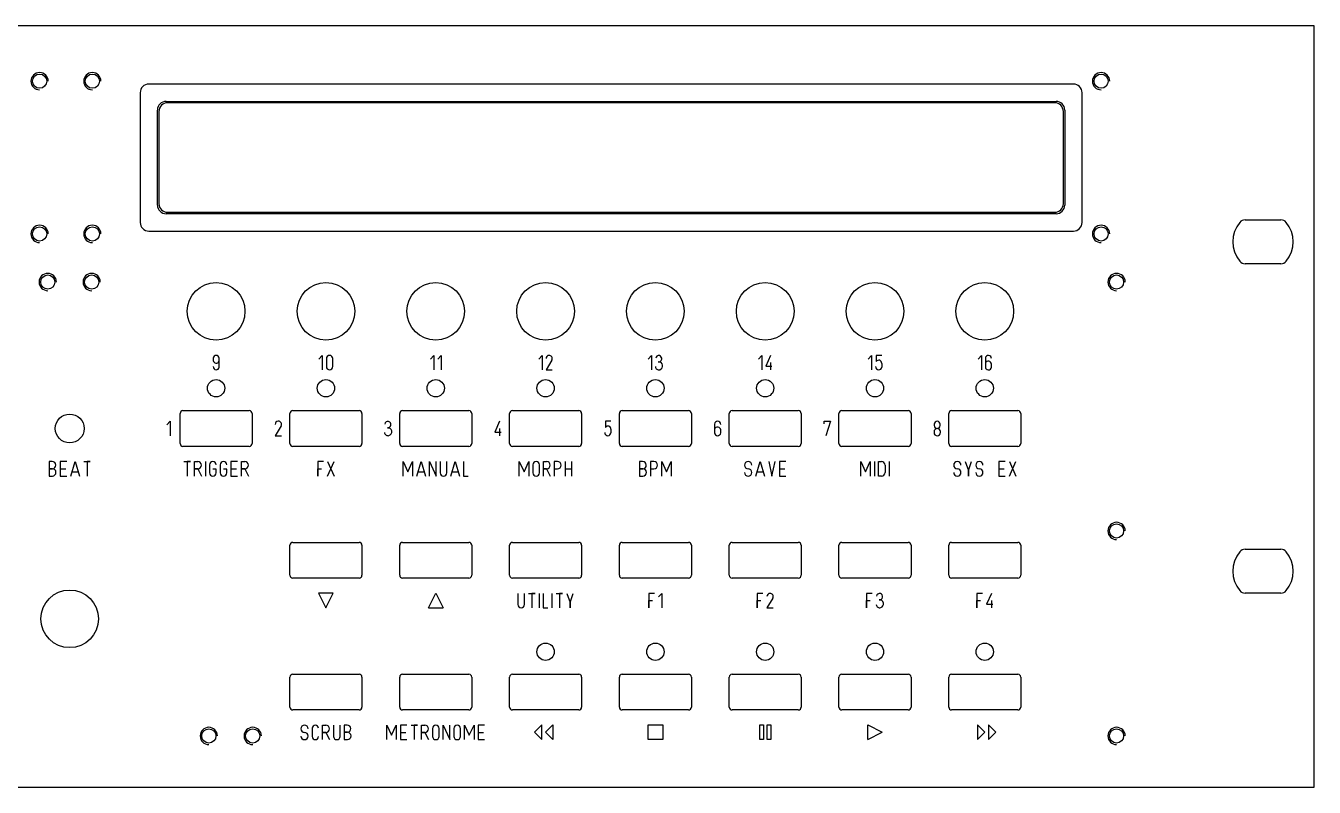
# Model space of a CAD drawing. Extents: x 0 to 483, y 0 to 132.
# Drawn here: x 259.1 to 482.6, y 0 to 132.1 of the extents above; entities that cross this region are included whole.
import ezdxf

# ---------------------------------------------------------------- set-up
doc = ezdxf.new("R2010")
doc.units = 0
doc.layers.add('Gravur', color=7, linetype='CONTINUOUS')
doc.layers.add('Kontur', color=7, linetype='CONTINUOUS')

msp = doc.modelspace()

# ---------------------------------------------------------------- linework, layer by layer
at = {"layer": 'Gravur', "color": 255, "linetype": 'CONTINUOUS'}
for p, q in [((291.596, 74.402), (291.596, 74.024)), ((292.604, 72.89), (292.604, 74.402)), ((309.943, 74.276), (310.51, 74.906)), ((310.51, 74.906), (310.51, 72.386)), ((311.224, 74.339), (311.224, 72.953)), ((312.358, 72.953), (312.358, 74.339)), ((329.287, 74.276), (329.854, 74.906)), ((329.854, 74.906), (329.854, 72.386)), ((330.547, 74.276), (331.114, 74.906)), ((331.114, 74.906), (331.114, 72.386)), ((348.081, 74.276), (348.648, 74.906)), ((348.648, 74.906), (348.648, 72.386)), ((350.349, 74.087), (349.341, 72.386)), ((367.034, 74.276), (367.601, 74.906)), ((367.601, 74.906), (367.601, 72.386)), ((386.185, 74.276), (386.752, 74.906)), ((386.752, 74.906), (386.752, 72.386)), ((388.264, 74.906), (387.445, 73.016)), ((405.234, 74.276), (405.801, 74.906)), ((405.801, 74.906), (405.801, 72.386)), ((407.565, 74.906), (406.62, 74.906)), ((406.62, 74.906), (406.62, 73.835)), ((424.285, 74.276), (424.852, 74.906)), ((424.852, 74.906), (424.852, 72.386)), ((425.545, 74.402), (425.545, 72.89)), ((349.341, 72.386), (350.412, 72.386)), ((387.445, 73.016), (388.516, 73.016)), ((388.264, 73.646), (388.264, 72.386)), ((407.565, 73.52), (407.565, 72.89)), ((426.616, 72.89), (426.616, 73.394)), ((263.13, 56.491), (263.13, 53.971)), ((263.655, 56.491), (263.13, 56.491)), ((266.196, 56.491), (265.062, 56.491)), ((265.062, 56.491), (265.062, 53.971)), ((266.91, 53.971), (267.666, 56.491)), ((267.666, 56.491), (268.422, 53.971)), ((269.136, 56.491), (270.27, 56.491)), ((270.27, 56.491), (269.703, 56.491)), ((269.703, 56.491), (269.703, 53.971)), ((286.514, 56.491), (287.648, 56.491)), ((287.648, 56.491), (287.081, 56.491)), ((287.081, 56.491), (287.081, 53.971)), ((288.341, 53.971), (288.341, 56.491)), ((288.341, 56.491), (288.908, 56.491)), ((290.252, 56.491), (290.252, 53.971)), ((290.966, 55.924), (290.966, 54.538)), ((292.814, 55.924), (292.814, 54.538)), ((295.796, 56.491), (294.662, 56.491)), ((294.662, 56.491), (294.662, 53.971)), ((296.489, 53.971), (296.489, 56.491)), ((296.489, 56.491), (297.056, 56.491)), ((310.73, 56.491), (309.722, 56.491)), ((309.722, 56.491), (309.722, 53.971)), ((311.444, 56.491), (312.578, 53.971)), ((311.444, 53.971), (312.578, 56.491)), ((324.551, 53.971), (324.551, 56.491)), ((324.551, 56.491), (325.37, 54.727)), ((325.37, 54.727), (326.189, 56.491)), ((326.189, 56.491), (326.189, 53.971)), ((326.903, 53.971), (327.659, 56.491)), ((327.659, 56.491), (328.415, 53.971)), ((329.129, 53.971), (329.129, 56.491)), ((329.129, 56.491), (330.263, 53.971)), ((330.263, 53.971), (330.263, 56.491)), ((330.977, 56.491), (330.977, 54.538)), ((332.111, 54.538), (332.111, 56.491)), ((332.825, 53.971), (333.581, 56.491)), ((333.581, 56.491), (334.337, 53.971)), ((335.03, 56.491), (335.03, 53.971)), ((344.693, 53.971), (344.693, 56.491)), ((344.693, 56.491), (345.512, 54.727)), ((345.512, 54.727), (346.331, 56.491)), ((346.331, 56.491), (346.331, 53.971)), ((347.045, 55.924), (347.045, 54.538)), ((348.179, 54.538), (348.179, 55.924)), ((348.872, 53.971), (348.872, 56.491)), ((348.872, 56.491), (349.439, 56.491)), ((351.329, 56.491), (350.762, 56.491)), ((350.762, 56.491), (350.762, 53.971)), ((352.673, 56.491), (352.673, 53.971)), ((353.807, 53.971), (353.807, 56.491)), ((365.57, 56.491), (365.57, 53.971)), ((366.095, 56.491), (365.57, 56.491)), ((368.048, 56.491), (367.481, 56.491)), ((367.481, 56.491), (367.481, 53.971)), ((369.392, 53.971), (369.392, 56.491)), ((369.392, 56.491), (370.211, 54.727)), ((370.211, 54.727), (371.03, 56.491)), ((371.03, 56.491), (371.03, 53.971)), ((385.733, 53.971), (386.489, 56.491)), ((386.489, 56.491), (387.245, 53.971)), ((387.959, 56.491), (388.526, 53.971)), ((388.526, 53.971), (389.093, 56.491)), ((390.941, 56.491), (389.807, 56.491)), ((389.807, 56.491), (389.807, 53.971)), ((403.943, 53.971), (403.943, 56.491)), ((403.943, 56.491), (404.762, 54.727)), ((404.762, 54.727), (405.581, 56.491)), ((405.581, 56.491), (405.581, 53.971)), ((406.295, 56.491), (406.295, 53.971)), ((407.009, 53.971), (407.009, 56.491)), ((407.009, 56.491), (407.513, 56.491)), ((408.857, 56.491), (408.857, 53.971)), ((422.027, 56.491), (422.594, 54.916)), ((422.594, 54.916), (423.161, 56.491)), ((428.999, 56.491), (427.865, 56.491)), ((427.865, 56.491), (427.865, 53.971)), ((429.713, 56.491), (430.847, 53.971)), ((429.713, 53.971), (430.847, 56.491)), ((263.697, 55.252), (263.13, 55.252)), ((263.13, 55.252), (263.697, 55.252)), ((263.13, 53.971), (263.697, 53.971)), ((265.062, 55.231), (266.007, 55.231)), ((265.062, 53.971), (266.196, 53.971)), ((267.162, 54.727), (268.17, 54.727)), ((288.908, 55.231), (288.341, 55.231)), ((288.341, 55.231), (288.908, 55.231)), ((288.908, 55.231), (289.538, 53.971)), ((292.1, 55.168), (291.533, 55.168)), ((292.1, 54.538), (292.1, 55.168)), ((293.948, 55.168), (293.381, 55.168)), ((293.948, 54.538), (293.948, 55.168)), ((294.662, 55.231), (295.607, 55.231)), ((294.662, 53.971), (295.796, 53.971)), ((297.056, 55.231), (296.489, 55.231)), ((296.489, 55.231), (297.056, 55.231)), ((297.056, 55.231), (297.686, 53.971)), ((309.722, 53.971), (309.722, 55.231)), ((309.722, 55.231), (310.352, 55.231)), ((327.155, 54.727), (328.163, 54.727)), ((333.077, 54.727), (334.085, 54.727)), ((335.03, 53.971), (335.849, 53.971)), ((349.439, 55.231), (348.872, 55.231)), ((348.872, 55.231), (349.439, 55.231)), ((349.439, 55.231), (350.069, 53.971)), ((350.762, 55.231), (351.329, 55.231)), ((352.673, 55.231), (353.807, 55.231)), ((366.137, 55.252), (365.57, 55.252)), ((365.57, 55.252), (366.137, 55.252)), ((365.57, 53.971), (366.137, 53.971)), ((367.481, 55.231), (368.048, 55.231)), ((385.985, 54.727), (386.993, 54.727)), ((389.807, 55.231), (390.752, 55.231)), ((389.807, 53.971), (390.941, 53.971)), ((407.513, 53.971), (407.009, 53.971)), ((408.143, 55.861), (408.143, 54.601)), ((422.594, 54.916), (422.594, 53.971)), ((422.594, 53.971), (422.594, 54.916)), ((427.865, 55.231), (428.81, 55.231)), ((427.865, 53.971), (428.999, 53.971)), ((309.88, 33.655), (311.15, 31.115)), ((312.42, 33.655), (309.88, 33.655)), ((311.15, 31.115), (312.42, 33.655)), ((328.93, 31.115), (330.2, 33.655)), ((330.2, 33.655), (331.47, 31.115)), ((344.441, 33.631), (344.441, 31.678)), ((345.575, 31.678), (345.575, 33.631)), ((346.289, 33.631), (347.423, 33.631)), ((347.423, 33.631), (346.856, 33.631)), ((346.856, 33.631), (346.856, 31.111)), ((348.137, 33.631), (348.137, 31.111)), ((348.83, 33.631), (348.83, 31.111)), ((350.363, 33.631), (350.363, 31.111)), ((351.077, 33.631), (352.211, 33.631)), ((352.211, 33.631), (351.644, 33.631)), ((351.644, 33.631), (351.644, 31.111)), ((352.925, 33.631), (353.492, 32.056)), ((353.492, 32.056), (354.059, 33.631)), ((368.174, 33.631), (367.166, 33.631)), ((367.166, 33.631), (367.166, 31.111)), ((368.867, 33.001), (369.434, 33.631)), ((369.434, 33.631), (369.434, 31.111)), ((386.968, 33.631), (385.96, 33.631)), ((385.96, 33.631), (385.96, 31.111)), ((405.921, 33.631), (404.913, 33.631)), ((404.913, 33.631), (404.913, 31.111)), ((425.072, 33.631), (424.064, 33.631)), ((424.064, 33.631), (424.064, 31.111)), ((426.584, 33.631), (425.765, 31.741)), ((353.492, 32.056), (353.492, 31.111)), ((353.492, 31.111), (353.492, 32.056)), ((367.166, 31.111), (367.166, 32.371)), ((367.166, 32.371), (367.796, 32.371)), ((385.96, 31.111), (385.96, 32.371)), ((385.96, 32.371), (386.59, 32.371)), ((388.669, 32.812), (387.661, 31.111)), ((404.913, 31.111), (404.913, 32.371)), ((404.913, 32.371), (405.543, 32.371)), ((424.064, 31.111), (424.064, 32.371)), ((424.064, 32.371), (424.694, 32.371)), ((425.765, 31.741), (426.836, 31.741)), ((426.584, 32.371), (426.584, 31.111)), ((328.93, 31.115), (331.47, 31.115)), ((348.83, 31.111), (349.649, 31.111)), ((387.661, 31.111), (388.732, 31.111)), ((308.775, 10.225), (308.775, 8.797)), ((310.56, 8.251), (310.56, 10.771)), ((310.56, 10.771), (311.127, 10.771)), ((311.127, 9.511), (310.56, 9.511)), ((310.56, 9.511), (311.127, 9.511)), ((311.127, 9.511), (311.757, 8.251)), ((312.471, 10.771), (312.471, 8.818)), ((313.605, 8.818), (313.605, 10.771)), ((314.319, 10.771), (314.319, 8.251)), ((314.844, 10.771), (314.319, 10.771)), ((314.886, 9.532), (314.319, 9.532)), ((314.319, 9.532), (314.886, 9.532)), ((321.716, 8.251), (321.716, 10.771)), ((321.716, 10.771), (322.535, 9.007)), ((322.535, 9.007), (323.354, 10.771)), ((323.354, 10.771), (323.354, 8.251)), ((325.202, 10.771), (324.068, 10.771)), ((324.068, 10.771), (324.068, 8.251)), ((324.068, 9.511), (325.013, 9.511)), ((325.916, 10.771), (327.05, 10.771)), ((327.05, 10.771), (326.483, 10.771)), ((326.483, 10.771), (326.483, 8.251)), ((327.743, 8.251), (327.743, 10.771)), ((327.743, 10.771), (328.31, 10.771)), ((328.31, 9.511), (327.743, 9.511)), ((327.743, 9.511), (328.31, 9.511)), ((328.31, 9.511), (328.94, 8.251)), ((329.654, 10.204), (329.654, 8.818)), ((330.788, 8.818), (330.788, 10.204)), ((331.502, 8.251), (331.502, 10.771)), ((331.502, 10.771), (332.636, 8.251)), ((332.636, 8.251), (332.636, 10.771)), ((333.35, 10.204), (333.35, 8.818)), ((334.484, 8.818), (334.484, 10.204)), ((335.198, 8.251), (335.198, 10.771)), ((335.198, 10.771), (336.017, 9.007)), ((336.017, 9.007), (336.836, 10.771)), ((336.836, 10.771), (336.836, 8.251)), ((338.684, 10.771), (337.55, 10.771)), ((337.55, 10.771), (337.55, 8.251)), ((337.55, 9.511), (338.495, 9.511)), ((348.615, 10.794), (347.345, 9.524)), ((347.345, 9.524), (348.615, 8.254)), ((348.615, 8.254), (348.615, 10.794)), ((349.25, 9.524), (350.52, 10.794)), ((350.52, 8.254), (349.25, 9.524)), ((350.52, 10.794), (350.52, 8.254)), ((367.03, 10.794), (369.57, 10.794)), ((367.03, 8.254), (367.03, 10.794)), ((369.57, 10.794), (369.57, 8.254)), ((386.398, 8.254), (386.398, 10.794)), ((386.398, 10.794), (387.032, 10.794)), ((387.033, 10.794), (387.033, 8.254)), ((387.667, 8.254), (387.667, 10.794)), ((387.668, 10.794), (388.302, 10.794)), ((388.302, 10.794), (388.302, 8.254)), ((405.13, 8.254), (405.13, 10.794)), ((405.13, 10.794), (407.67, 9.524)), ((405.13, 8.254), (407.67, 9.524)), ((424.18, 10.794), (424.18, 8.254)), ((425.45, 9.524), (424.18, 10.794)), ((424.18, 8.254), (425.45, 9.524)), ((426.085, 10.794), (426.085, 8.254)), ((427.355, 9.524), (426.085, 10.794)), ((426.085, 8.254), (427.355, 9.524)), ((314.319, 8.251), (314.886, 8.251)), ((324.068, 8.251), (325.202, 8.251)), ((337.55, 8.251), (338.684, 8.251)), ((369.57, 8.254), (367.03, 8.254)), ((387.032, 8.254), (386.398, 8.254)), ((388.302, 8.254), (387.668, 8.254))]:
    msp.add_line(p, q, dxfattribs=at)
at = {"layer": 'Gravur', "color": 30, "linetype": 'CONTINUOUS'}
for p, q in [((283.562, 62.85), (284.129, 63.48)), ((284.129, 63.48), (284.129, 60.96)), ((303.364, 62.661), (302.356, 60.96)), ((341.279, 63.48), (340.46, 61.59)), ((360.58, 63.48), (359.635, 63.48)), ((359.635, 63.48), (359.635, 62.409)), ((378.56, 62.976), (378.56, 61.464)), ((397.61, 63.039), (397.61, 63.48)), ((397.61, 63.48), (398.681, 63.48)), ((398.681, 63.48), (397.862, 60.96)), ((416.691, 62.976), (416.691, 62.724)), ((417.699, 62.724), (417.699, 62.976)), ((302.356, 60.96), (303.427, 60.96)), ((340.46, 61.59), (341.531, 61.59)), ((341.279, 62.22), (341.279, 60.96)), ((360.58, 62.094), (360.58, 61.464)), ((379.631, 61.464), (379.631, 61.968)), ((416.649, 61.695), (416.649, 61.506)), ((417.741, 61.506), (417.741, 61.695))]:
    msp.add_line(p, q, dxfattribs=at)
at = {"layer": 'Gravur', "color": 255, "linetype": 'CONTINUOUS'}
for centre, radius, start, end in [((292.1, 74.402), 0.504, 0, 180), ((292.11546, 74.08471), 0.523, -173.33375, -20.91628), ((311.791, 74.339), 0.567, 0, 180), ((349.85885, 74.38618), 0.52, 91.52676, -174.79384), ((349.87134, 74.35763), 0.549, 330.46502, 92.74999), ((368.87268, 74.36502), 0.517, 434.82617, 175.89875), ((368.8567, 74.3269), 0.558, 263.96151, 74.26744), ((368.87969, 73.08887), 0.688, 286.14461, 96.81938), ((407.05497, 73.56492), 0.512, 354.96627, 148.16384), ((426.06482, 74.38815), 0.52, 84.79384, 178.47324), ((426.05259, 73.33032), 0.567, 6.44802, 153.53602), ((426.06016, 74.35242), 0.556, -1.38325, 84.65033), ((292.15184, 72.93958), 0.556, 178.61675, 264.65033), ((292.08133, 72.90867), 0.523, -87.95458, -2.04542), ((311.791, 72.953), 0.567, 180, 360), ((368.89833, 73.00992), 0.607, 185.38081, -73.47268), ((407.08164, 72.97364), 0.588, 182.01139, -92.01139), ((407.04233, 72.90867), 0.523, 272.04542, -2.04542), ((426.10792, 72.94892), 0.566, -174.02429, -95.97571), ((426.06242, 72.94184), 0.556, -91.38325, -5.34967), ((263.66264, 55.87105), 0.62, -86.82289, 90.70586), ((288.908, 55.861), 0.63, 270, 90), ((291.533, 55.924), 0.567, 0, 180), ((293.381, 55.924), 0.567, 0, 180), ((297.056, 55.861), 0.63, 270, 90), ((347.612, 55.924), 0.567, 0, 180), ((349.439, 55.861), 0.63, 270, 90), ((351.329, 55.861), 0.63, -90, 90), ((366.10264, 55.87105), 0.62, -86.82289, 90.70586), ((368.048, 55.861), 0.63, -90, 90), ((384.389, 55.861), 0.63, 90, -90), ((384.39201, 55.86401), 0.627, 359.7252, 90.2748), ((407.51601, 55.86401), 0.627, 359.7252, 90.2748), ((420.683, 55.861), 0.63, 90, -90), ((420.68601, 55.86401), 0.627, 359.7252, 90.2748), ((424.505, 55.861), 0.63, 90, -90), ((424.50801, 55.86401), 0.627, 359.7252, 90.2748), ((263.67169, 54.6115), 0.641, -87.73681, 87.73681), ((291.533, 54.538), 0.567, 180, 360), ((293.381, 54.538), 0.567, 180, 360), ((331.544, 54.538), 0.567, 180, 360), ((347.612, 54.538), 0.567, 180, 360), ((366.11169, 54.6115), 0.641, -87.73681, 87.73681), ((384.389, 54.601), 0.63, 180, 360), ((384.39201, 54.60401), 0.627, -0.2748, 90.2748), ((407.51601, 54.59799), 0.627, 269.7252, 0.2748), ((420.683, 54.601), 0.63, 180, 360), ((420.68601, 54.60401), 0.627, -0.2748, 90.2748), ((424.505, 54.601), 0.63, 180, 360), ((424.50801, 54.60401), 0.627, -0.2748, 90.2748), ((388.17885, 33.11118), 0.52, 91.52676, -174.79384), ((388.19134, 33.08263), 0.549, 330.46502, 92.74999), ((407.19268, 33.09002), 0.517, 434.82617, 175.89875), ((407.1767, 33.0519), 0.558, 263.96151, 74.26744), ((345.008, 31.678), 0.567, 180, 360), ((407.21833, 31.73492), 0.607, 185.38081, -73.47268), ((407.19969, 31.81387), 0.688, 286.14461, 96.81938), ((307.431, 10.141), 0.63, 90, -90), ((307.43401, 10.14401), 0.627, 359.7252, 90.2748), ((307.43401, 8.88401), 0.627, -0.2748, 90.2748), ((309.321, 10.225), 0.546, 0, 180), ((311.127, 10.141), 0.63, 270, 90), ((314.85164, 10.15105), 0.62, -86.82289, 90.70586), ((314.86069, 8.8915), 0.641, -87.73681, 87.73681), ((328.31, 10.141), 0.63, 270, 90), ((330.221, 10.204), 0.567, 0, 180), ((333.917, 10.204), 0.567, 0, 180), ((307.431, 8.881), 0.63, 180, 360), ((309.321, 8.797), 0.546, 180, 360), ((313.038, 8.818), 0.567, 180, 360), ((330.221, 8.818), 0.567, 180, 360), ((333.917, 8.818), 0.567, 180, 360)]:
    msp.add_arc(centre, radius, start, end, dxfattribs=at)
at = {"layer": 'Gravur', "color": 30, "linetype": 'CONTINUOUS'}
for centre, radius, start, end in [((302.87385, 62.96018), 0.52, 91.52676, -174.79384), ((302.88634, 62.93163), 0.549, 330.46502, 92.74999), ((321.88768, 62.93902), 0.517, 434.82617, 175.89875), ((321.8717, 62.9009), 0.558, 263.96151, 74.26744), ((360.06997, 62.13892), 0.512, 354.96627, 148.16384), ((379.07982, 62.96215), 0.52, 84.79384, 178.47324), ((379.07516, 62.92642), 0.556, -1.38325, 84.65033), ((417.19199, 62.72099), 0.501, 179.65588, 270.34412), ((417.195, 62.976), 0.504, 0, 180), ((417.19801, 62.72099), 0.501, -90.34412, 0.34412), ((321.91333, 61.58392), 0.607, 185.38081, -73.47268), ((321.89469, 61.66287), 0.688, 286.14461, 96.81938), ((360.09664, 61.54764), 0.588, 182.01139, -92.01139), ((360.05733, 61.48267), 0.523, 272.04542, -2.04542), ((379.06759, 61.90432), 0.567, 6.44802, 153.53602), ((379.12292, 61.52292), 0.566, -174.02429, -95.97571), ((379.07742, 61.51584), 0.556, -91.38325, -5.34967), ((417.19199, 61.50299), 0.543, 179.68257, 270.31743), ((417.18194, 61.68716), 0.533, 88.5962, 179.15719), ((417.20806, 61.68716), 0.533, 0.84281, 91.4038), ((417.19801, 61.50299), 0.543, -90.31743, 0.31743)]:
    msp.add_arc(centre, radius, start, end, dxfattribs=at)
at = {"layer": 'Kontur', "color": 7, "linetype": 'CONTINUOUS'}
for p, q in [((482.6, 132.08), (241.3, 132.08)), ((482.6, 0), (482.6, 132.08)), ((482.6, 132.08), (482.6, 132.08)), ((360.624, 121.97), (280.424, 121.97)), ((440.824, 121.97), (360.624, 121.97)), ((278.924, 120.47), (278.924, 97.97)), ((283.424, 118.97), (437.824, 118.97)), ((360.624, 118.72), (283.674, 118.72)), ((437.574, 118.72), (360.624, 118.72)), ((442.324, 97.97), (442.324, 120.47)), ((281.924, 100.97), (281.924, 117.47)), ((282.174, 117.22), (282.174, 101.22)), ((439.074, 101.22), (439.074, 117.22)), ((439.324, 117.47), (439.324, 100.97)), ((437.824, 99.47), (283.424, 99.47)), ((283.674, 99.72), (437.574, 99.72)), ((470.605, 98.415), (476.815, 98.415)), ((280.424, 96.47), (440.824, 96.47)), ((476.815, 90.815), (470.605, 90.815)), ((285.85, 59.63), (285.85, 64.83)), ((286.35, 65.33), (297.85, 65.33)), ((298.35, 64.83), (298.35, 59.63)), ((304.9, 59.63), (304.9, 64.83)), ((305.4, 65.33), (316.9, 65.33)), ((317.4, 64.83), (317.4, 59.63)), ((323.95, 59.63), (323.95, 64.83)), ((324.45, 65.33), (335.95, 65.33)), ((336.45, 64.83), (336.45, 59.63)), ((343, 59.63), (343, 64.83)), ((343.5, 65.33), (355, 65.33)), ((355.5, 64.83), (355.5, 59.63)), ((362.05, 59.63), (362.05, 64.83)), ((362.55, 65.33), (374.05, 65.33)), ((374.55, 64.83), (374.55, 59.63)), ((381.1, 59.63), (381.1, 64.83)), ((381.6, 65.33), (393.1, 65.33)), ((393.6, 64.83), (393.6, 59.63)), ((400.15, 59.63), (400.15, 64.83)), ((400.65, 65.33), (412.15, 65.33)), ((412.65, 64.83), (412.65, 59.63)), ((419.2, 59.63), (419.2, 64.83)), ((419.7, 65.33), (431.2, 65.33)), ((431.7, 64.83), (431.7, 59.63)), ((297.85, 59.13), (286.35, 59.13)), ((316.9, 59.13), (305.4, 59.13)), ((335.95, 59.13), (324.45, 59.13)), ((355, 59.13), (343.5, 59.13)), ((374.05, 59.13), (362.55, 59.13)), ((393.1, 59.13), (381.6, 59.13)), ((412.15, 59.13), (400.65, 59.13)), ((431.2, 59.13), (419.7, 59.13)), ((305.4, 42.47), (316.9, 42.47)), ((324.45, 42.47), (335.95, 42.47)), ((343.5, 42.47), (355, 42.47)), ((362.55, 42.47), (374.05, 42.47)), ((381.6, 42.47), (393.1, 42.47)), ((400.65, 42.47), (412.15, 42.47)), ((419.7, 42.47), (431.2, 42.47)), ((304.9, 36.77), (304.9, 41.97)), ((317.4, 41.97), (317.4, 36.77)), ((323.95, 36.77), (323.95, 41.97)), ((336.45, 41.97), (336.45, 36.77)), ((343, 36.77), (343, 41.97)), ((355.5, 41.97), (355.5, 36.77)), ((362.05, 36.77), (362.05, 41.97)), ((374.55, 41.97), (374.55, 36.77)), ((381.1, 36.77), (381.1, 41.97)), ((393.6, 41.97), (393.6, 36.77)), ((400.15, 36.77), (400.15, 41.97)), ((412.65, 41.97), (412.65, 36.77)), ((419.2, 36.77), (419.2, 41.97)), ((431.7, 41.97), (431.7, 36.77)), ((470.605, 41.265), (476.815, 41.265)), ((316.9, 36.27), (305.4, 36.27)), ((335.95, 36.27), (324.45, 36.27)), ((355, 36.27), (343.5, 36.27)), ((374.05, 36.27), (362.55, 36.27)), ((393.1, 36.27), (381.6, 36.27)), ((412.15, 36.27), (400.65, 36.27)), ((431.2, 36.27), (419.7, 36.27)), ((476.815, 33.665), (470.605, 33.665)), ((304.9, 13.91), (304.9, 19.11)), ((305.4, 19.61), (316.9, 19.61)), ((317.4, 19.11), (317.4, 13.91)), ((323.95, 13.91), (323.95, 19.11)), ((324.45, 19.61), (335.95, 19.61)), ((336.45, 19.11), (336.45, 13.91)), ((343, 13.91), (343, 19.11)), ((343.5, 19.61), (355, 19.61)), ((355.5, 19.11), (355.5, 13.91)), ((362.05, 13.91), (362.05, 19.11)), ((362.55, 19.61), (374.05, 19.61)), ((374.55, 19.11), (374.55, 13.91)), ((381.1, 13.91), (381.1, 19.11)), ((381.6, 19.61), (393.1, 19.61)), ((393.6, 19.11), (393.6, 13.91)), ((400.15, 13.91), (400.15, 19.11)), ((400.65, 19.61), (412.15, 19.61)), ((412.65, 19.11), (412.65, 13.91)), ((419.2, 13.91), (419.2, 19.11)), ((419.7, 19.61), (431.2, 19.61)), ((431.7, 19.11), (431.7, 13.91)), ((316.9, 13.41), (305.4, 13.41)), ((335.95, 13.41), (324.45, 13.41)), ((355, 13.41), (343.5, 13.41)), ((374.05, 13.41), (362.55, 13.41)), ((393.1, 13.41), (381.6, 13.41)), ((412.15, 13.41), (400.65, 13.41)), ((431.2, 13.41), (419.7, 13.41)), ((0, 0), (482.6, 0)), ((482.6, 0), (482.6, 0))]:
    msp.add_line(p, q, dxfattribs=at)
for centre, radius in [((261.475, 122.47), 1.229), ((270.625, 122.47), 1.229), ((445.625, 122.47), 1.229), ((261.475, 95.97), 1.229), ((270.625, 95.97), 1.229), ((445.625, 95.97), 1.229), ((262.89, 87.63), 1.229), ((270.51, 87.63), 1.229), ((292.1, 82.55), 5), ((311.15, 82.55), 5), ((330.2, 82.55), 5), ((349.25, 82.55), 5), ((368.3, 82.55), 5), ((387.35, 82.55), 5), ((406.4, 82.55), 5), ((425.45, 82.55), 5), ((448.31, 87.63), 1.229), ((292.1, 69.215), 1.5), ((311.15, 69.215), 1.5), ((330.2, 69.215), 1.5), ((349.25, 69.215), 1.5), ((368.3, 69.215), 1.5), ((387.35, 69.215), 1.5), ((406.4, 69.215), 1.5), ((425.45, 69.215), 1.5), ((266.7, 62.23), 2.5), ((448.31, 44.45), 1.229), ((266.7, 29.21), 5), ((349.25, 23.495), 1.5), ((368.3, 23.495), 1.5), ((387.35, 23.495), 1.5), ((406.4, 23.495), 1.5), ((425.45, 23.495), 1.5), ((290.83, 8.89), 1.229), ((298.45, 8.89), 1.229), ((448.31, 8.89), 1.229)]:
    msp.add_circle(centre, radius, dxfattribs=at)
for centre, radius, start, end in [((261.475, 122.47), 1.5, 0, 270), ((270.625, 122.47), 1.5, 0, 270), ((445.625, 122.47), 1.5, 0, 270), ((280.424, 120.47), 1.5, 90, 180), ((440.824, 120.47), 1.5, 0, 90), ((283.424, 117.47), 1.5, 450, 180), ((283.674, 117.22), 1.5, 90, 180), ((437.574, 117.22), 1.5, 0, 90), ((437.824, 117.47), 1.5, 360, 90), ((283.424, 100.97), 1.5, 180, -90), ((283.674, 101.22), 1.5, 180, 270), ((437.574, 101.22), 1.5, -90, 0), ((437.824, 100.97), 1.5, 270, 0), ((470.60491, 97.216), 1.199, 449.99584, 140.10611), ((476.81509, 97.216), 1.199, 399.89389, 90.00416), ((261.475, 95.97), 1.5, 0, 270), ((270.625, 95.97), 1.5, 0, 270), ((280.424, 97.97), 1.5, 180, 270), ((440.824, 97.97), 1.5, -90, 0), ((445.625, 95.97), 1.5, 0, 270), ((473.71062, 94.615), 5.25, 140.066, -140.066), ((473.70938, 94.615), 5.25, 320.066, 39.934), ((470.60491, 92.014), 1.199, 219.89389, -89.99584), ((476.81509, 92.014), 1.199, 269.99584, -39.89389), ((262.89, 87.63), 1.5, 0, 270), ((270.51, 87.63), 1.5, 0, 270), ((448.31, 87.63), 1.5, 0, 270), ((286.35, 64.83), 0.5, 450, 180), ((297.85, 64.83), 0.5, 360, 90), ((305.4, 64.83), 0.5, 450, 180), ((316.9, 64.83), 0.5, 360, 90), ((324.45, 64.83), 0.5, 450, 180), ((335.95, 64.83), 0.5, 360, 90), ((343.5, 64.83), 0.5, 450, 180), ((355, 64.83), 0.5, 360, 90), ((362.55, 64.83), 0.5, 450, 180), ((374.05, 64.83), 0.5, 360, 90), ((381.6, 64.83), 0.5, 450, 180), ((393.1, 64.83), 0.5, 360, 90), ((400.65, 64.83), 0.5, 450, 180), ((412.15, 64.83), 0.5, 360, 90), ((419.7, 64.83), 0.5, 450, 180), ((431.2, 64.83), 0.5, 360, 90), ((286.35, 59.63), 0.5, 180, -90), ((297.85, 59.63), 0.5, 270, 0), ((305.4, 59.63), 0.5, 180, -90), ((316.9, 59.63), 0.5, 270, 0), ((324.45, 59.63), 0.5, 180, -90), ((335.95, 59.63), 0.5, 270, 0), ((343.5, 59.63), 0.5, 180, -90), ((355, 59.63), 0.5, 270, 0), ((362.55, 59.63), 0.5, 180, -90), ((374.05, 59.63), 0.5, 270, 0), ((381.6, 59.63), 0.5, 180, -90), ((393.1, 59.63), 0.5, 270, 0), ((400.65, 59.63), 0.5, 180, -90), ((412.15, 59.63), 0.5, 270, 0), ((419.7, 59.63), 0.5, 180, -90), ((431.2, 59.63), 0.5, 270, 0), ((448.31, 44.45), 1.5, 0, 270), ((305.4, 41.97), 0.5, 450, 180), ((316.9, 41.97), 0.5, 360, 90), ((324.45, 41.97), 0.5, 450, 180), ((335.95, 41.97), 0.5, 360, 90), ((343.5, 41.97), 0.5, 450, 180), ((355, 41.97), 0.5, 360, 90), ((362.55, 41.97), 0.5, 450, 180), ((374.05, 41.97), 0.5, 360, 90), ((381.6, 41.97), 0.5, 450, 180), ((393.1, 41.97), 0.5, 360, 90), ((400.65, 41.97), 0.5, 450, 180), ((412.15, 41.97), 0.5, 360, 90), ((419.7, 41.97), 0.5, 450, 180), ((431.2, 41.97), 0.5, 360, 90), ((473.71062, 37.465), 5.25, 140.066, -140.066), ((470.60491, 40.066), 1.199, 449.99584, 140.10611), ((476.81509, 40.066), 1.199, 399.89389, 90.00416), ((473.70938, 37.465), 5.25, 320.066, 39.934), ((305.4, 36.77), 0.5, 180, -90), ((316.9, 36.77), 0.5, 270, 0), ((324.45, 36.77), 0.5, 180, -90), ((335.95, 36.77), 0.5, 270, 0), ((343.5, 36.77), 0.5, 180, -90), ((355, 36.77), 0.5, 270, 0), ((362.55, 36.77), 0.5, 180, -90), ((374.05, 36.77), 0.5, 270, 0), ((381.6, 36.77), 0.5, 180, -90), ((393.1, 36.77), 0.5, 270, 0), ((400.65, 36.77), 0.5, 180, -90), ((412.15, 36.77), 0.5, 270, 0), ((419.7, 36.77), 0.5, 180, -90), ((431.2, 36.77), 0.5, 270, 0), ((470.60491, 34.864), 1.199, 219.89389, -89.99584), ((476.81509, 34.864), 1.199, 269.99584, -39.89389), ((305.4, 19.11), 0.5, 450, 180), ((316.9, 19.11), 0.5, 360, 90), ((324.45, 19.11), 0.5, 450, 180), ((335.95, 19.11), 0.5, 360, 90), ((343.5, 19.11), 0.5, 450, 180), ((355, 19.11), 0.5, 360, 90), ((362.55, 19.11), 0.5, 450, 180), ((374.05, 19.11), 0.5, 360, 90), ((381.6, 19.11), 0.5, 450, 180), ((393.1, 19.11), 0.5, 360, 90), ((400.65, 19.11), 0.5, 450, 180), ((412.15, 19.11), 0.5, 360, 90), ((419.7, 19.11), 0.5, 450, 180), ((431.2, 19.11), 0.5, 360, 90), ((305.4, 13.91), 0.5, 180, -90), ((316.9, 13.91), 0.5, 270, 0), ((324.45, 13.91), 0.5, 180, -90), ((335.95, 13.91), 0.5, 270, 0), ((343.5, 13.91), 0.5, 180, -90), ((355, 13.91), 0.5, 270, 0), ((362.55, 13.91), 0.5, 180, -90), ((374.05, 13.91), 0.5, 270, 0), ((381.6, 13.91), 0.5, 180, -90), ((393.1, 13.91), 0.5, 270, 0), ((400.65, 13.91), 0.5, 180, -90), ((412.15, 13.91), 0.5, 270, 0), ((419.7, 13.91), 0.5, 180, -90), ((431.2, 13.91), 0.5, 270, 0), ((290.83, 8.89), 1.5, 0, 270), ((298.45, 8.89), 1.5, 0, 270), ((448.31, 8.89), 1.5, 0, 270)]:
    msp.add_arc(centre, radius, start, end, dxfattribs=at)

doc.saveas('drawing.dxf')
